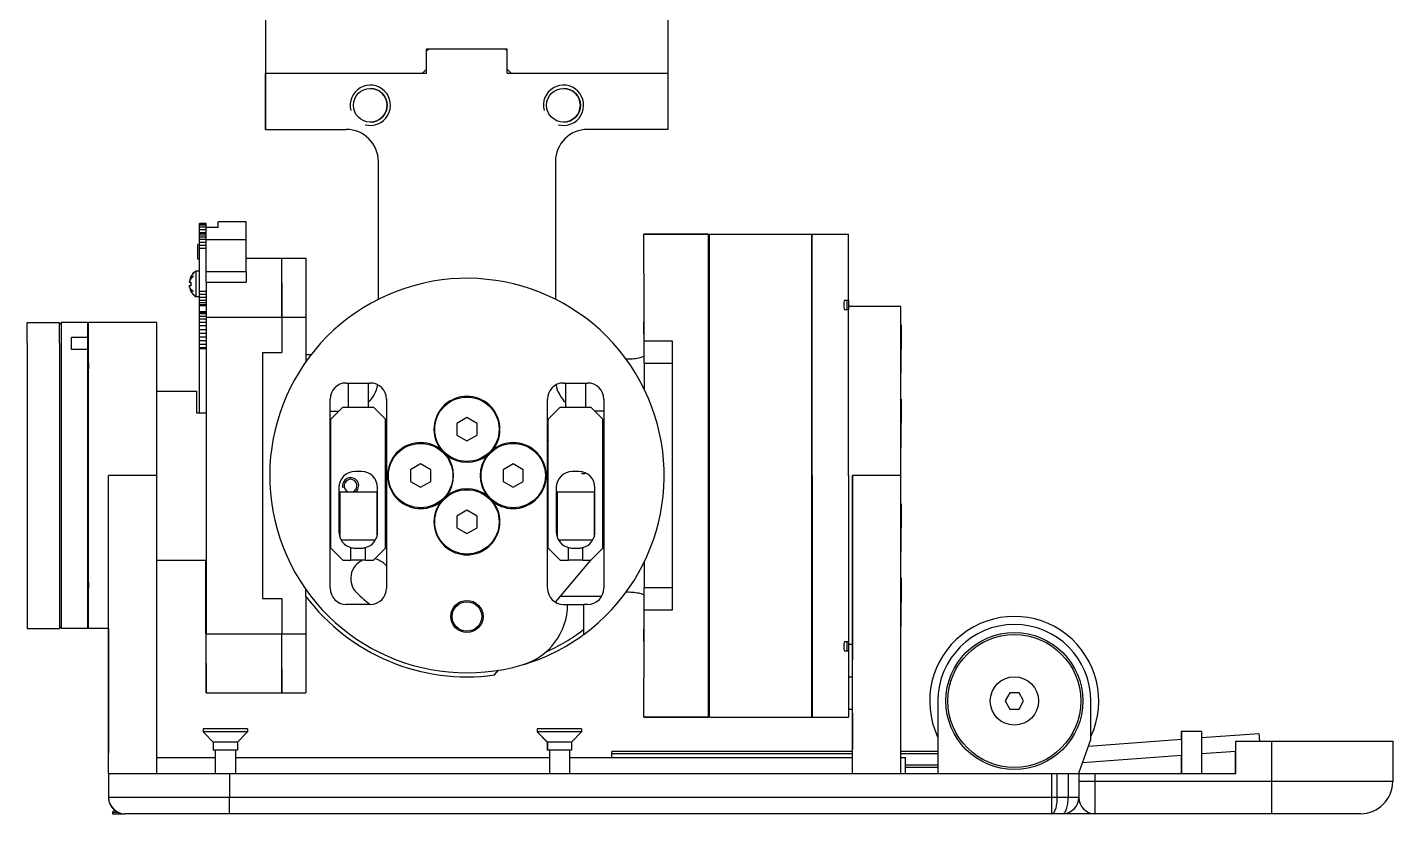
# Model space of a CAD drawing. Header units: millimetres. Extents: x 0 to 594, y 0 to 420.
# Drawn here: x 297.3 to 382.1, y 107.5 to 156.4 of the extents above; entities that cross this region are included whole.
import ezdxf

# ---------------------------------------------------------------- set-up
doc = ezdxf.new("R2010")
doc.units = ezdxf.units.MM
doc.header["$LTSCALE"] = 32.67
doc.layers.get('0').update_dxf_attribs({"linetype": 'CONTINUOUS'})
for name, color, linetype in [('APSF_BLANK_LAYER', 7, 'CONTINUOUS'), ('AXIS', 7, 'CONTINUOUS'), ('COSMETIC', 7, 'CONTINUOUS')]:
    doc.layers.add(name, color=color, linetype=linetype)

msp = doc.modelspace()

# ---------------------------------------------------------------- linework, layer by layer
at = {"color": 7, "linetype": 'CONTINUOUS'}
for p, q in [((312.07, 161.212), (312.07, 153.547)), ((337.07, 153.547), (337.07, 161.212)), ((322.07, 155.047), (327.07, 155.047)), ((322.07, 153.797), (322.07, 155.047)), ((322.07, 154.922), (322.195, 155.047)), ((322.07, 153.547), (322.07, 154.922)), ((326.945, 155.047), (327.07, 154.922)), ((327.07, 153.797), (327.07, 155.047)), ((327.07, 153.547), (327.07, 154.922)), ((312.064, 153.547), (312.064, 150.047)), ((312.07, 153.547), (322.07, 153.547)), ((312.07, 150.047), (312.07, 153.547)), ((321.82, 153.547), (322.07, 153.797)), ((322.065, 153.547), (322.065, 153.797)), ((327.07, 153.797), (327.32, 153.547)), ((327.07, 153.547), (337.07, 153.547)), ((337.07, 150.047), (337.07, 153.547)), ((312.07, 150.047), (317.07, 150.047)), ((337.07, 150.047), (332.07, 150.047)), ((319.064, 148.047), (319.064, 139.482)), ((319.07, 139.485), (319.07, 148.047)), ((330.07, 148.047), (330.07, 139.478)), ((310.867, 144.297), (309.117, 144.297)), ((309.118, 143.958), (309.117, 144.297)), ((310.869, 143.21), (310.867, 144.297)), ((307.967, 143.598), (307.967, 143.603)), ((308.368, 143.615), (307.97, 143.615)), ((307.97, 143.615), (307.97, 143.612)), ((308.368, 143.612), (307.97, 143.612)), ((309.118, 143.958), (308.368, 143.958)), ((308.368, 143.615), (308.368, 143.958)), ((308.369, 143.21), (308.368, 143.615)), ((335.567, 143.547), (339.567, 143.547)), ((335.57, 138.718), (335.567, 143.547)), ((307.967, 142.927), (307.866, 142.9)), ((307.866, 142.002), (307.866, 142.9)), ((307.97, 142.927), (307.868, 142.9)), ((307.868, 141.994), (307.868, 142.9)), ((308.369, 143.21), (310.869, 143.21)), ((308.369, 141.228), (308.369, 143.21)), ((310.869, 141.228), (310.869, 143.21)), ((307.866, 141.994), (307.866, 142.002)), ((307.967, 141.967), (307.866, 141.994)), ((307.97, 141.967), (307.868, 141.994)), ((313.068, 141.762), (313.067, 142.047)), ((313.069, 140.519), (313.067, 142.047)), ((313.068, 141.26), (313.068, 141.762)), ((314.567, 142.047), (314.57, 138.38)), ((307.412, 140.885), (307.418, 140.882)), ((307.414, 140.885), (307.42, 140.882)), ((307.97, 141.247), (307.751, 141.247)), ((307.751, 141.245), (307.751, 141.247)), ((307.753, 139.647), (307.753, 141.247)), ((307.97, 140.847), (307.97, 141.247)), ((308.369, 141.228), (310.869, 141.228)), ((308.369, 140.561), (308.369, 141.228)), ((310.869, 141.228), (310.869, 140.561)), ((313.069, 140.547), (313.068, 141.26)), ((307.321, 140.566), (307.42, 140.556)), ((307.42, 140.338), (307.321, 140.328)), ((307.414, 140.01), (307.412, 140.009)), ((307.418, 140.012), (307.414, 140.01)), ((307.42, 140.012), (307.414, 140.009)), ((307.97, 139.788), (307.97, 140.047)), ((308.368, 139.984), (307.97, 139.984)), ((308.369, 140.561), (310.869, 140.561)), ((308.369, 140.561), (308.369, 139.083)), ((313.069, 139.553), (313.069, 140.519)), ((313.069, 140.519), (313.07, 138.38)), ((346.019, 140.453), (345.989, 140.453)), ((307.751, 139.647), (307.751, 139.649)), ((307.97, 139.647), (307.751, 139.647)), ((307.97, 139.647), (307.97, 139.788)), ((308.368, 139.108), (307.97, 139.108)), ((308.369, 139.083), (308.369, 138.727)), ((313.07, 138.38), (313.069, 139.553)), ((348.171, 139.441), (348.171, 138.859)), ((348.271, 139.441), (348.271, 138.859)), ((307.967, 138.667), (307.967, 138.679)), ((308.369, 138.674), (307.97, 138.674)), ((307.97, 138.674), (307.97, 138.672)), ((308.369, 138.672), (307.97, 138.672)), ((308.369, 138.727), (308.37, 138.38)), ((308.37, 138.38), (314.57, 138.38)), ((308.37, 138.38), (308.37, 118.714)), ((313.07, 138.38), (313.07, 136.191)), ((314.57, 138.38), (314.57, 135.602)), ((335.564, 138.843), (335.564, 138.718)), ((335.564, 138.843), (335.564, 138.093)), ((335.57, 138.093), (335.57, 138.718)), ((339.64, 138.718), (339.57, 138.718)), ((346.021, 138.718), (345.99, 138.718)), ((351.518, 139.047), (348.271, 139.047)), ((351.519, 137.9), (351.518, 139.047)), ((299.267, 137.922), (299.392, 138.047)), ((301.017, 138.047), (299.392, 138.047)), ((299.393, 136.774), (299.392, 138.047)), ((301.018, 137.124), (301.017, 138.047)), ((305.317, 138.047), (301.067, 138.047)), ((301.068, 137.047), (301.067, 138.047)), ((305.319, 134.297), (305.317, 138.047)), ((335.564, 137.468), (335.563, 136.913)), ((335.564, 137.343), (335.564, 138.093)), ((335.57, 136.913), (335.57, 138.093)), ((339.64, 137.468), (339.57, 137.468)), ((346.021, 137.468), (345.99, 137.468)), ((351.519, 137.9), (351.544, 137.9)), ((351.521, 134.825), (351.519, 137.9)), ((351.544, 137.9), (351.544, 136.977)), ((299.392, 119.047), (299.393, 136.774)), ((301.018, 137.124), (300.018, 137.124)), ((300.018, 136.374), (300.018, 137.124)), ((301.018, 136.374), (301.018, 137.124)), ((301.067, 137.047), (301.018, 137.047)), ((301.068, 136.297), (301.068, 137.047)), ((335.563, 136.913), (335.563, 135.98)), ((335.57, 136.913), (337.32, 136.913)), ((335.571, 135.519), (335.57, 136.913)), ((337.32, 136.913), (337.321, 135.519)), ((337.32, 136.913), (337.32, 120.181)), ((351.544, 136.977), (351.544, 136.689)), ((351.544, 136.689), (351.544, 136.4)), ((301.018, 136.374), (300.018, 136.374)), ((301.019, 135.047), (301.018, 136.374)), ((301.069, 135.672), (301.068, 136.297)), ((311.87, 136.191), (313.07, 136.191)), ((311.87, 136.191), (311.87, 120.903)), ((314.893, 136.047), (314.567, 136.047)), ((351.544, 135.823), (351.544, 136.4)), ((351.544, 134.9), (351.544, 135.823)), ((301.067, 135.547), (301.019, 135.547)), ((301.019, 134.393), (301.019, 135.047)), ((301.065, 135.547), (301.065, 135.172)), ((301.069, 133.172), (301.069, 135.672)), ((335.571, 135.519), (337.321, 135.519)), ((335.571, 135.519), (335.571, 133.886)), ((351.521, 134.9), (351.544, 134.9)), ((301.019, 134.292), (301.019, 134.393)), ((301.019, 133.222), (301.019, 134.292)), ((305.32, 128.547), (305.319, 134.297)), ((317.072, 134.297), (318.572, 134.297)), ((317.196, 134.297), (317.196, 132.797)), ((318.446, 134.297), (318.446, 132.797)), ((330.572, 134.297), (332.072, 134.297)), ((330.696, 134.297), (330.696, 132.797)), ((331.946, 134.297), (331.946, 132.797)), ((351.521, 133.547), (351.521, 134.825)), ((301.019, 131.729), (301.019, 133.222)), ((301.069, 133.172), (301.019, 133.172)), ((301.069, 133.047), (301.069, 133.172)), ((305.319, 133.797), (307.767, 133.797)), ((307.767, 133.797), (307.768, 132.448)), ((316.072, 121.547), (316.072, 133.297)), ((319.572, 133.297), (319.572, 121.547)), ((329.572, 121.547), (329.572, 133.297)), ((333.072, 133.297), (333.072, 121.547)), ((351.521, 130.3), (351.521, 133.547)), ((351.521, 133.3), (351.545, 133.3)), ((351.545, 133.3), (351.546, 132.377)), ((301.069, 131.672), (301.069, 133.047)), ((307.768, 132.448), (308.368, 132.448)), ((316.072, 132.547), (316.621, 132.547)), ((316.871, 132.797), (316.121, 132.047)), ((316.871, 132.797), (318.771, 132.797)), ((319.521, 132.047), (318.771, 132.797)), ((330.372, 132.797), (329.622, 132.047)), ((330.372, 132.797), (332.272, 132.797)), ((333.022, 132.047), (332.272, 132.797)), ((333.072, 132.547), (332.522, 132.547)), ((351.546, 132.377), (351.546, 132.088)), ((301.019, 131.297), (301.019, 131.729)), ((301.069, 131.672), (301.019, 131.672)), ((301.07, 128.547), (301.069, 131.672)), ((316.121, 124.047), (316.121, 132.047)), ((319.521, 124.047), (319.521, 132.047)), ((324.572, 132.144), (323.947, 131.783)), ((323.947, 131.783), (323.947, 131.061)), ((325.197, 131.783), (324.572, 132.144)), ((325.197, 131.061), (325.197, 131.783)), ((329.622, 124.047), (329.622, 132.047)), ((333.022, 124.047), (333.022, 132.047)), ((351.546, 132.088), (351.546, 131.8)), ((351.546, 131.222), (351.546, 131.8)), ((301.019, 125.797), (301.019, 131.297)), ((323.947, 131.061), (324.572, 130.7)), ((324.572, 130.7), (325.197, 131.061)), ((351.545, 130.3), (351.546, 131.222)), ((351.521, 130.3), (351.545, 130.3)), ((351.521, 130.225), (351.521, 130.3)), ((351.521, 128.547), (351.521, 130.225)), ((321.697, 129.269), (321.072, 128.908)), ((321.072, 128.908), (321.072, 128.186)), ((322.322, 128.908), (321.697, 129.269)), ((322.322, 128.186), (322.322, 128.908)), ((327.447, 129.269), (326.822, 128.908)), ((326.822, 128.908), (326.822, 128.186)), ((328.072, 128.908), (327.447, 129.269)), ((328.072, 128.186), (328.072, 128.908)), ((301.069, 125.422), (301.07, 128.547)), ((302.317, 119.047), (302.32, 128.547)), ((305.32, 128.547), (302.32, 128.547)), ((302.32, 110.047), (302.32, 128.547)), ((305.32, 110.047), (305.32, 128.547)), ((318.021, 128.797), (317.621, 128.797)), ((321.072, 128.186), (321.697, 127.825)), ((321.697, 127.825), (322.322, 128.186)), ((326.822, 128.186), (327.447, 127.825)), ((327.447, 127.825), (328.072, 128.186)), ((331.522, 128.797), (331.122, 128.797)), ((351.521, 110.047), (351.521, 128.547)), ((316.621, 127.797), (316.621, 125.047)), ((319.021, 125.047), (319.021, 127.797)), ((330.122, 127.797), (330.122, 125.047)), ((332.522, 125.047), (332.522, 127.797)), ((324.572, 126.394), (323.947, 126.033)), ((325.197, 126.033), (324.572, 126.394)), ((351.521, 126.794), (351.545, 126.794)), ((351.545, 126.794), (351.546, 125.872)), ((301.019, 125.203), (301.019, 125.797)), ((323.947, 126.033), (323.947, 125.311)), ((325.197, 125.311), (325.197, 126.033)), ((351.546, 125.872), (351.546, 125.583)), ((351.546, 125.583), (351.546, 125.294)), ((301.069, 125.297), (301.019, 125.297)), ((301.019, 123.979), (301.019, 125.203)), ((301.069, 125.297), (301.069, 125.422)), ((301.069, 124.047), (301.069, 125.297)), ((323.947, 125.311), (324.572, 124.95)), ((324.572, 124.95), (325.197, 125.311)), ((351.545, 123.794), (351.546, 124.717)), ((351.546, 124.717), (351.546, 125.294)), ((301.069, 124.047), (301.019, 124.047)), ((301.019, 123.872), (301.019, 123.979)), ((301.019, 121.597), (301.019, 123.872)), ((301.069, 123.922), (301.069, 124.047)), ((301.069, 121.422), (301.069, 123.922)), ((316.121, 124.047), (316.871, 123.297)), ((317.371, 123.297), (317.371, 124.079)), ((318.271, 123.297), (318.271, 124.079)), ((318.771, 123.297), (319.521, 124.047)), ((329.622, 124.047), (330.372, 123.297)), ((330.872, 123.297), (330.872, 124.079)), ((331.772, 123.297), (331.772, 124.079)), ((332.272, 123.297), (333.022, 124.047)), ((333.022, 124.201), (333.072, 124.261)), ((316.871, 123.297), (317.371, 123.297)), ((318.271, 123.297), (318.771, 123.297)), ((330.073, 120.687), (332.266, 123.301)), ((330.372, 123.297), (330.872, 123.297)), ((331.772, 123.297), (332.272, 123.297)), ((335.571, 123.215), (335.571, 121.575)), ((351.521, 123.794), (351.545, 123.794)), ((308.364, 118.714), (308.364, 122.597)), ((351.521, 122.194), (351.544, 122.194)), ((351.544, 122.194), (351.544, 121.271)), ((301.018, 120.104), (301.019, 121.597)), ((301.067, 121.547), (301.019, 121.547)), ((301.065, 121.922), (301.065, 121.547)), ((301.068, 120.047), (301.069, 121.422)), ((314.57, 121.047), (314.57, 121.492)), ((335.57, 120.181), (335.571, 121.575)), ((337.321, 121.575), (335.571, 121.575)), ((337.321, 121.575), (337.32, 120.181)), ((351.544, 121.271), (351.544, 120.983)), ((311.87, 120.903), (313.07, 120.903)), ((313.07, 120.903), (313.07, 118.714)), ((314.57, 121.047), (314.57, 118.714)), ((318.572, 120.547), (317.072, 120.547)), ((332.931, 121.047), (330.375, 121.047)), ((330.572, 120.547), (331.821, 120.547)), ((332.072, 120.547), (331.822, 120.547)), ((331.822, 118.673), (331.822, 120.547)), ((335.563, 121.114), (335.563, 121.085)), ((335.563, 121.085), (335.564, 119.626)), ((351.544, 120.983), (351.544, 120.694)), ((351.544, 120.117), (351.544, 120.694)), ((301.017, 119.047), (301.018, 119.997)), ((301.018, 119.997), (301.018, 120.104)), ((301.067, 120.047), (301.018, 120.047)), ((301.067, 119.047), (301.068, 120.047)), ((335.564, 119.751), (335.564, 119.001)), ((337.32, 120.181), (335.57, 120.181)), ((335.57, 118.376), (335.57, 120.181)), ((339.64, 119.626), (339.57, 119.626)), ((346.021, 119.626), (345.99, 119.626)), ((351.544, 119.194), (351.544, 120.117)), ((299.267, 119.172), (299.392, 119.047)), ((301.017, 119.047), (299.392, 119.047)), ((302.317, 119.047), (301.067, 119.047)), ((302.314, 119.047), (302.314, 111.297)), ((335.564, 118.251), (335.564, 119.001)), ((351.521, 119.194), (351.544, 119.194)), ((308.364, 118.714), (308.367, 115.047)), ((308.367, 115.047), (308.37, 118.714)), ((308.37, 118.714), (314.57, 118.714)), ((313.069, 116.547), (313.07, 118.714)), ((314.57, 118.714), (314.567, 115.047)), ((335.564, 118.376), (335.564, 118.251)), ((335.567, 113.547), (335.57, 118.376)), ((339.64, 118.376), (339.57, 118.376)), ((346.021, 118.376), (345.99, 118.376)), ((348.171, 118.235), (348.171, 117.653)), ((348.271, 118.235), (348.271, 117.653)), ((313.069, 116.547), (313.067, 115.047)), ((313.068, 115.834), (313.069, 116.575)), ((326.278, 116.164), (326.529, 116.463)), ((346.019, 116.641), (345.989, 116.641)), ((313.067, 115.047), (313.068, 115.332)), ((313.068, 115.332), (313.068, 115.834)), ((345.989, 116.047), (346.018, 116.047)), ((348.27, 116.047), (348.52, 116.047)), ((353.822, 114.547), (353.822, 110.047)), ((358.283, 115.047), (357.995, 114.547)), ((357.995, 114.547), (358.283, 114.047)), ((358.861, 115.047), (358.283, 115.047)), ((359.149, 114.547), (358.861, 115.047)), ((358.861, 114.047), (359.149, 114.547)), ((363.322, 112.152), (363.322, 114.547)), ((345.988, 114.047), (346.018, 114.047)), ((348.269, 114.047), (348.519, 114.047)), ((358.283, 114.047), (358.861, 114.047)), ((310.945, 112.822), (308.19, 112.822)), ((308.19, 112.822), (308.19, 112.622)), ((308.195, 112.822), (308.195, 112.622)), ((310.945, 112.822), (310.945, 112.622)), ((331.693, 112.822), (328.94, 112.822)), ((328.94, 112.822), (328.94, 112.622)), ((328.943, 112.822), (328.943, 112.622)), ((331.693, 112.822), (331.693, 112.622)), ((335.567, 113.547), (339.567, 113.547)), ((310.945, 112.622), (308.19, 112.622)), ((308.815, 111.997), (308.19, 112.622)), ((308.82, 111.997), (308.195, 112.622)), ((310.32, 111.997), (308.815, 111.997)), ((308.815, 111.997), (308.815, 111.497)), ((308.82, 111.997), (308.82, 111.497)), ((310.945, 112.622), (310.32, 111.997)), ((310.32, 111.997), (310.32, 111.497)), ((331.693, 112.622), (328.94, 112.622)), ((329.565, 111.997), (328.94, 112.622)), ((329.568, 111.997), (328.943, 112.622)), ((331.068, 111.997), (329.565, 111.997)), ((329.565, 111.997), (329.565, 111.497)), ((329.568, 111.997), (329.568, 111.497)), ((331.693, 112.622), (331.068, 111.997)), ((331.068, 111.997), (331.068, 111.497)), ((362.587, 110.132), (363.322, 112.152)), ((363.174, 111.745), (368.946, 112.176)), ((370.196, 112.647), (368.94, 112.647)), ((368.94, 112.647), (368.94, 112.175)), ((368.946, 112.647), (368.946, 110.047)), ((370.196, 112.647), (370.196, 110.047)), ((370.196, 112.269), (373.761, 112.535)), ((372.322, 112.047), (382.07, 112.047)), ((372.322, 110.047), (372.322, 112.047)), ((373.761, 112.535), (373.798, 112.047)), ((374.572, 109.547), (374.572, 112.047)), ((382.07, 112.047), (382.07, 109.547)), ((302.316, 111.047), (302.316, 111.297)), ((310.32, 111.497), (308.815, 111.497)), ((308.94, 111.497), (308.94, 111.047)), ((308.945, 111.497), (308.945, 110.047)), ((310.195, 111.497), (310.195, 110.047)), ((331.068, 111.497), (329.565, 111.497)), ((329.69, 111.497), (329.69, 111.047)), ((329.693, 111.497), (329.693, 110.047)), ((330.943, 111.497), (330.943, 110.047)), ((348.517, 111.409), (333.566, 111.409)), ((333.566, 111.267), (333.566, 111.409)), ((348.519, 111.267), (333.566, 111.267)), ((333.566, 111.047), (333.566, 111.267)), ((348.516, 111.547), (348.517, 111.547)), ((348.516, 111.409), (348.516, 111.547)), ((348.517, 111.297), (348.517, 111.547)), ((348.517, 111.047), (348.517, 111.297)), ((353.822, 111.267), (351.519, 111.267)), ((353.822, 111.409), (351.521, 111.409)), ((362.802, 110.724), (368.946, 111.183)), ((368.94, 111.183), (368.94, 110.047)), ((370.196, 111.276), (372.322, 111.435)), ((372.315, 110.047), (372.315, 111.435)), ((305.32, 111.047), (308.945, 111.047)), ((310.195, 111.047), (329.693, 111.047)), ((330.943, 111.047), (348.519, 111.047)), ((351.521, 111.047), (351.819, 111.047)), ((351.819, 110.047), (351.819, 111.047)), ((353.822, 110.562), (351.819, 110.562)), ((353.822, 110.419), (351.819, 110.419)), ((302.32, 110.047), (372.322, 110.047)), ((302.32, 110.047), (302.32, 108.547)), ((309.822, 110.047), (309.822, 108.547)), ((360.896, 108.547), (360.896, 110.047)), ((361.238, 108.547), (361.238, 110.047)), ((361.914, 110.047), (361.914, 108.547)), ((362.572, 110.047), (362.572, 108.547)), ((382.07, 109.547), (362.572, 109.547)), ((363.572, 109.547), (363.571, 107.547)), ((363.572, 110.047), (363.572, 109.547)), ((374.571, 107.547), (374.572, 109.547)), ((362.572, 108.547), (302.32, 108.547)), ((302.685, 107.766), (302.566, 107.647)), ((302.689, 107.766), (302.57, 107.647)), ((309.822, 107.547), (309.822, 108.547)), ((360.895, 107.547), (360.896, 108.547)), ((302.566, 107.647), (302.902, 107.647)), ((302.566, 107.647), (302.566, 107.547)), ((302.566, 107.547), (303.319, 107.547)), ((302.57, 107.647), (302.57, 107.547)), ((363.571, 107.547), (303.32, 107.547)), ((380.07, 107.547), (363.571, 107.547))]:
    msp.add_line(p, q, dxfattribs=at)
at = {"color": 6, "linetype": 'CONTINUOUS'}
for p, q in [((308.367, 144.206), (307.969, 144.206)), ((307.969, 144.181), (307.969, 144.206)), ((308.367, 144.181), (307.969, 144.181)), ((307.969, 144.107), (307.969, 144.181)), ((308.367, 144.181), (308.367, 144.206)), ((308.367, 144.107), (308.367, 144.181)), ((308.367, 144.107), (307.969, 144.107)), ((307.969, 143.983), (307.969, 144.107)), ((308.368, 143.983), (307.969, 143.983)), ((307.97, 143.615), (307.969, 143.983)), ((308.368, 143.811), (307.97, 143.811)), ((307.97, 143.358), (307.97, 143.612)), ((308.368, 143.575), (307.97, 143.575)), ((308.368, 143.482), (307.97, 143.482)), ((308.368, 143.358), (307.97, 143.358)), ((307.97, 143.205), (307.97, 143.358)), ((308.368, 143.958), (308.367, 144.107)), ((307.967, 142.927), (307.968, 142.947)), ((308.368, 143.205), (307.97, 143.205)), ((307.97, 142.843), (307.97, 143.205)), ((308.368, 143.032), (307.97, 143.032)), ((307.97, 142.927), (307.97, 142.947)), ((308.368, 142.843), (307.97, 142.843)), ((307.97, 142.647), (307.97, 142.843)), ((308.368, 142.647), (307.97, 142.647)), ((307.97, 139.984), (307.97, 142.647)), ((307.968, 141.947), (307.967, 141.967)), ((307.97, 141.947), (307.97, 141.967)), ((307.97, 139.788), (307.97, 139.984)), ((308.368, 139.788), (307.97, 139.788)), ((307.97, 139.426), (307.97, 139.788)), ((308.368, 139.6), (307.97, 139.6)), ((308.368, 139.426), (307.97, 139.426)), ((307.97, 139.108), (307.97, 139.426)), ((308.368, 139.274), (307.97, 139.274)), ((308.368, 139.149), (307.97, 139.149)), ((307.97, 139.083), (307.97, 139.108)), ((308.368, 139.083), (307.97, 139.083)), ((307.97, 138.674), (307.97, 139.083)), ((308.369, 138.727), (307.97, 138.727)), ((307.97, 138.59), (307.97, 138.672)), ((308.369, 138.59), (307.97, 138.59)), ((307.971, 138.257), (307.97, 138.59)), ((308.369, 138.437), (307.971, 138.437)), ((308.369, 138.257), (307.971, 138.257)), ((307.971, 137.838), (307.971, 138.257)), ((308.369, 138.056), (307.971, 138.056)), ((308.369, 137.838), (307.971, 137.838)), ((307.971, 137.608), (307.971, 137.838)), ((308.369, 137.608), (307.971, 137.608)), ((307.971, 137.373), (307.971, 137.608)), ((308.369, 137.373), (307.971, 137.373)), ((307.971, 136.908), (307.971, 137.373)), ((308.369, 137.137), (307.971, 137.137)), ((308.369, 136.908), (307.971, 136.908)), ((307.971, 136.69), (307.971, 136.908)), ((308.369, 136.69), (307.971, 136.69)), ((307.971, 136.409), (307.971, 136.69)), ((307.97, 132.448), (307.971, 136.409)), ((308.369, 136.488), (307.971, 136.488)), ((308.369, 136.409), (307.971, 136.409)), ((307.968, 132.448), (307.969, 132.564)), ((307.969, 132.564), (307.969, 132.584))]:
    msp.add_line(p, q, dxfattribs=at)
at = {"color": 7, "linetype": 'CONTINUOUS'}
for centre, radius in [((324.572, 131.422), 2), ((321.697, 128.547), 2), ((327.447, 128.547), 2), ((324.572, 125.672), 2), ((324.571, 119.797), 0.916), ((358.572, 114.547), 4.25), ((358.572, 114.547), 4.125), ((358.572, 114.547), 1.5)]:
    msp.add_circle(centre, radius, dxfattribs=at)
at = {"color": 2, "linetype": 'CONTINUOUS'}
for centre, radius, start, end in [((318.57, 151.547), 1.25, 255, 195), ((330.57, 151.547), 1.25, 255, 195), ((317.348, 127.915), 0.5, 312.57722, 195), ((331.793, 129.179), 0.5, 255, 287.11264)]:
    msp.add_arc(centre, radius, start, end, dxfattribs=at)
at = {"color": 7, "linetype": 'CONTINUOUS'}
for centre, radius, start, end in [((317.07, 148.047), 2, 0, 90), ((332.07, 148.047), 2, 90, 180), ((308.254, 140.447), 0.943, 152.51771, 172.78606), ((308.254, 140.447), 0.943, 152.51634, 172.78561), ((308.257, 140.447), 0.943, 152.51771, 172.78606), ((308.256, 140.447), 0.943, 152.51634, 172.78561), ((308.244, 140.447), 0.94, 121.63663, 152.24819), ((308.246, 140.447), 0.94, 121.63663, 152.24819), ((324.572, 128.547), 12.25, 306.28746, 286.2602), ((308.254, 140.447), 0.943, 187.21394, 207.48229), ((308.254, 140.447), 0.943, 187.21439, 207.48366), ((308.257, 140.447), 0.943, 187.21394, 207.48229), ((308.256, 140.447), 0.943, 187.21439, 207.48366), ((308.419, 140.447), 1.007, 173.79677, 186.20323), ((308.419, 140.447), 1.007, 173.7954, 186.2046), ((308.244, 140.447), 0.94, 207.75181, 238.36337), ((308.421, 140.447), 1.007, 173.7954, 186.2046), ((308.246, 140.447), 0.94, 207.75181, 238.36337), ((308.421, 140.447), 1.007, 173.79677, 186.20323), ((317.072, 133.297), 1, 90, 180), ((317.07, 134.547), 2, 313.7884, 349.46263), ((318.572, 133.297), 1, 0, 90), ((330.572, 133.297), 1, 90, 180), ((332.07, 134.547), 2, 190.57533, 226.26333), ((332.072, 133.297), 1, 0, 90), ((317.621, 127.797), 1, 90, 180), ((318.021, 127.797), 1, 0, 90), ((331.122, 127.797), 1, 90, 180), ((331.522, 127.797), 1, 0, 90), ((317.621, 125.047), 1, 180, 255.52249), ((318.021, 125.047), 1, 284.47751, 360), ((331.122, 125.047), 1, 180, 255.52249), ((331.522, 125.047), 1, 284.47751, 360), ((317.072, 121.547), 1, 180, 270), ((318.572, 121.547), 1, 270, 360), ((330.572, 121.547), 1, 180, 270), ((332.072, 121.547), 1, 270, 360), ((324.57, 128.547), 12.5, 216.8699, 277.85022), ((326.905, 120.547), 3.917, 286.2602, 360), ((358.564, 114.547), 5.25, 335.19379, 205.0015), ((324.571, 128.547), 12, 294.15546, 307.1689), ((358.572, 114.547), 4.75, 0, 180), ((324.571, 128.547), 12.25, 286.26117, 306.2924), ((362.822, 110.047), 0.25, 160, 180), ((380.07, 109.547), 2, 270, 360), ((303.315, 108.547), 1, 180, 222.97938), ((303.32, 108.547), 1, 180, 270), ((303.32, 108.547), 1, 222.95725, 224.3821), ((361.572, 108.547), 1, 270, 359.99878), ((363.571, 108.547), 1, 180, 270)]:
    msp.add_arc(centre, radius, start, end, dxfattribs=at)
for points, knots in [([(335.567, 135.98), (335.567, 135.967), (335.534, 135.937), (335.469, 135.907), (335.361, 135.87), (335.157, 135.821), (334.844, 135.778), (334.578, 135.773), (334.436, 135.778)], [0, 0, 0, 0, 0.032988, 0.097138, 0.193604, 0.319204, 0.637444, 1, 1, 1, 1]), ([(334.43, 121.316), (334.572, 121.321), (334.84, 121.316), (335.154, 121.273), (335.36, 121.224), (335.468, 121.187), (335.534, 121.157), (335.567, 121.127), (335.567, 121.114)], [0, 0, 0, 0, 0.362123, 0.680489, 0.80621, 0.902794, 0.96702, 1, 1, 1, 1]), ([(360.895, 107.547), (360.946, 107.547), (361.026, 107.609), (361.092, 107.721), (361.165, 107.901), (361.222, 108.18), (361.238, 108.419), (361.238, 108.547)], [0, 0, 0, 0, 0.13621, 0.234848, 0.355983, 0.655147, 1, 1, 1, 1]), ([(361.572, 107.547), (361.622, 107.547), (361.702, 107.609), (361.768, 107.721), (361.841, 107.901), (361.898, 108.18), (361.914, 108.419), (361.914, 108.547)], [0, 0, 0, 0, 0.13622, 0.234866, 0.356004, 0.655162, 1, 1, 1, 1])]:
    msp.add_open_spline(points, degree=3, knots=knots, dxfattribs=at)
at = {"layer": 'APSF_BLANK_LAYER', "color": 7, "linetype": 'CONTINUOUS'}
for start, end in [(172.28819, 179.74679), (352.47245, 7.52755), (180.25321, 187.71181)]:
    msp.add_arc((324.57, 128.547), 5.05, start, end, dxfattribs=at)
at = {"layer": 'AXIS', "color": 7, "linetype": 'CONTINUOUS'}
for p, q in [((339.567, 143.547), (335.567, 143.547)), ((339.569, 141.047), (339.567, 143.547)), ((339.637, 143.547), (345.987, 143.547)), ((339.639, 141.047), (339.637, 143.547)), ((345.987, 143.483), (345.987, 143.547)), ((345.989, 140.517), (345.987, 143.483)), ((346.018, 143.547), (348.268, 143.547)), ((346.018, 143.532), (346.018, 143.547)), ((346.021, 140.453), (346.018, 143.532)), ((348.271, 139.797), (348.268, 143.547)), ((310.867, 142.047), (314.567, 142.047)), ((339.569, 141.047), (339.637, 141.047)), ((339.57, 138.093), (339.569, 141.047)), ((339.64, 138.893), (339.639, 141.047)), ((345.989, 140.453), (345.989, 140.517)), ((345.989, 140.453), (346.019, 140.453)), ((345.99, 138.093), (345.989, 140.453)), ((346.021, 138.093), (346.021, 140.453)), ((348.021, 139.441), (348.271, 139.441)), ((348.271, 139.441), (348.271, 139.797)), ((335.564, 138.718), (335.564, 138.093)), ((339.64, 138.093), (339.64, 138.893)), ((348.021, 138.859), (348.271, 138.859)), ((348.518, 139.047), (348.271, 139.047)), ((348.272, 136.593), (348.271, 138.859)), ((297.267, 138.047), (299.267, 138.047)), ((297.268, 136.774), (297.267, 138.047)), ((299.267, 137.922), (299.267, 138.047)), ((299.268, 137.639), (299.267, 137.922)), ((299.268, 137.368), (299.268, 137.639)), ((335.564, 138.093), (335.564, 137.468)), ((339.57, 137.468), (339.57, 138.093)), ((339.57, 119.626), (339.57, 137.468)), ((339.64, 137.293), (339.64, 138.093)), ((345.99, 137.293), (345.99, 138.093)), ((346.022, 137.364), (346.021, 138.093)), ((297.268, 136.774), (297.267, 119.047)), ((299.268, 136.774), (299.268, 137.368)), ((299.268, 136.774), (299.269, 135.792)), ((339.64, 119.801), (339.64, 137.293)), ((345.991, 128.547), (345.99, 137.293)), ((346.022, 128.547), (346.022, 137.364)), ((348.272, 128.547), (348.272, 136.593)), ((299.269, 135.792), (299.269, 135.692)), ((299.269, 135.692), (299.269, 134.797)), ((301.017, 135.047), (301.067, 135.047)), ((299.269, 134.797), (299.269, 134.675)), ((299.269, 134.675), (299.269, 134.292)), ((299.269, 134.292), (299.269, 133.794)), ((299.269, 133.794), (299.269, 133.764)), ((299.269, 133.764), (299.269, 132.583)), ((305.319, 133.797), (307.767, 133.797)), ((299.269, 132.583), (299.27, 130.872)), ((299.27, 130.872), (299.27, 129.714)), ((323.321, 129.798), (322.947, 130.171)), ((325.822, 129.798), (326.196, 130.171)), ((299.27, 129.714), (299.27, 129.708)), ((299.27, 129.708), (299.27, 128.342)), ((299.27, 128.342), (299.269, 125.472)), ((345.99, 119.801), (345.991, 128.547)), ((346.022, 128.547), (346.022, 119.801)), ((348.272, 128.547), (348.272, 120.501)), ((348.521, 128.547), (348.518, 118.047)), ((351.521, 128.547), (348.521, 128.547)), ((348.521, 110.047), (348.521, 128.547)), ((316.671, 127.547), (318.971, 127.547)), ((316.671, 127.547), (316.671, 124.74)), ((318.971, 127.547), (318.971, 124.737)), ((322.947, 126.923), (323.321, 127.296)), ((325.822, 127.296), (326.196, 126.923)), ((330.171, 127.547), (332.471, 127.547)), ((330.171, 127.547), (330.171, 124.74)), ((332.471, 127.547), (332.471, 124.737)), ((299.269, 125.472), (299.269, 125.072)), ((299.269, 125.072), (299.269, 124.877)), ((299.269, 124.877), (299.269, 124.377)), ((299.269, 124.377), (299.269, 123.872)), ((299.269, 123.872), (299.269, 123.122)), ((316.758, 124.547), (318.885, 124.547)), ((317.621, 124.047), (318.021, 124.047)), ((330.258, 124.547), (332.385, 124.547)), ((331.121, 124.047), (331.521, 124.047)), ((299.269, 123.122), (299.269, 122.139)), ((305.32, 123.297), (308.367, 123.297)), ((308.365, 122.597), (308.365, 123.297)), ((318.271, 123.297), (317.371, 123.297)), ((331.771, 123.297), (330.872, 123.297)), ((299.269, 122.139), (299.268, 120.428)), ((301.017, 122.047), (301.067, 122.047)), ((299.268, 120.428), (299.267, 119.247)), ((348.272, 120.501), (348.271, 118.235)), ((335.564, 119.626), (335.564, 119.001)), ((339.57, 119.001), (339.57, 119.626)), ((339.64, 118.201), (339.64, 119.801)), ((345.99, 118.201), (345.99, 119.801)), ((346.022, 119.801), (346.021, 119.001)), ((297.267, 119.047), (299.267, 119.047)), ((299.267, 119.247), (299.267, 119.119)), ((299.267, 119.119), (299.267, 119.047)), ((335.564, 119.001), (335.564, 118.376)), ((339.57, 118.251), (339.57, 119.001)), ((346.021, 119.001), (346.021, 118.201)), ((339.569, 116.047), (339.57, 118.251)), ((339.639, 116.047), (339.64, 118.201)), ((345.989, 116.641), (345.99, 118.201)), ((346.021, 118.201), (346.021, 116.641)), ((348.021, 118.235), (348.271, 118.235)), ((348.518, 118.047), (348.271, 118.047)), ((348.515, 118.047), (348.515, 117.111)), ((348.021, 117.653), (348.271, 117.653)), ((348.271, 117.653), (348.271, 117.297)), ((348.271, 117.297), (348.271, 116.097)), ((345.989, 116.641), (346.019, 116.641)), ((345.989, 116.047), (345.989, 116.641)), ((346.016, 116.097), (346.016, 116.516)), ((346.021, 116.641), (346.02, 116.028)), ((339.567, 113.547), (339.569, 116.047)), ((339.569, 116.047), (339.637, 116.047)), ((339.637, 113.547), (339.639, 116.047)), ((345.989, 115.047), (345.989, 116.047)), ((346.02, 116.028), (346.02, 115.047)), ((348.271, 116.097), (348.269, 113.997)), ((308.367, 115.047), (314.567, 115.047)), ((345.988, 113.997), (345.989, 115.047)), ((346.02, 115.047), (346.019, 113.997)), ((345.987, 113.611), (345.988, 113.997)), ((346.019, 113.997), (346.018, 113.562)), ((348.269, 113.997), (348.268, 113.547)), ((348.515, 113.797), (348.515, 111.547)), ((339.567, 113.547), (335.567, 113.547)), ((339.637, 113.547), (345.987, 113.547)), ((345.987, 113.547), (345.987, 113.611)), ((346.018, 113.562), (346.018, 113.547)), ((346.018, 113.547), (348.268, 113.547))]:
    msp.add_line(p, q, dxfattribs=at)
for centre, radius in [((318.57, 151.547), 1.05), ((330.57, 151.547), 1.05), ((324.572, 119.797), 1)]:
    msp.add_circle(centre, radius, dxfattribs=at)
for centre, radius, start, end in [((318.565, 151.547), 1.05, 270.31426, 89.68574), ((330.565, 151.547), 1.05, 270.31426, 89.68574), ((324.57, 128.547), 8.375, 136.5881, 137.03903), ((324.57, 128.547), 8.375, 42.92756, 43.41333), ((324.572, 131.422), 2.05, 322.39867, 217.60133), ((324.57, 128.547), 5.5, 155.82013, 157.05911), ((321.697, 128.547), 2.05, 52.39867, 307.60133), ((327.447, 128.547), 2.05, 232.39867, 127.60133), ((324.57, 128.547), 5.5, 22.88861, 24.12405), ((321.697, 128.547), 2.05, 322.39867, 37.60133), ((324.572, 131.422), 2.05, 232.39867, 307.60133), ((327.447, 128.547), 2.05, 142.39867, 217.60133), ((317.348, 127.915), 0.4, 292.20198, 247.79802), ((324.572, 125.672), 2.05, 52.39867, 127.60133), ((324.57, 128.547), 5.5, 202.94089, 204.17987), ((324.572, 125.672), 2.05, 142.39867, 37.60133), ((324.57, 128.547), 5.5, 335.87595, 337.11139), ((317.621, 125.047), 1, 255.52782, 269.99708), ((318.021, 125.047), 1, 269.99708, 284.48099), ((331.121, 125.047), 1, 255.52782, 269.99708), ((331.521, 125.047), 1, 269.99708, 284.48099), ((318.603, 122.148), 1.25, 112.09157, 227), ((318.603, 122.148), 1.25, 47, 78.84168), ((324.57, 128.547), 7.5, 227, 228.14058), ((324.57, 128.547), 10, 227, 233.14268)]:
    msp.add_arc(centre, radius, start, end, dxfattribs=at)
for points, knots in [([(348.021, 139.441), (347.989, 139.349), (347.953, 139.151), (347.99, 138.953), (348.021, 138.859)], [0, 0, 0, 0, 0.493314, 1, 1, 1, 1]), ([(348.021, 118.235), (347.99, 118.141), (347.953, 117.943), (347.989, 117.745), (348.021, 117.653)], [0, 0, 0, 0, 0.506688, 1, 1, 1, 1])]:
    msp.add_open_spline(points, degree=3, knots=knots, dxfattribs=at)
at = {"layer": 'COSMETIC', "color": 7, "linetype": 'CONTINUOUS'}
for p, q in [((307.319, 140.566), (307.319, 140.566)), ((307.319, 140.328), (307.319, 140.328))]:
    msp.add_line(p, q, dxfattribs=at)
for points in [[(307.589, 140.922), (307.581, 140.916), (307.569, 140.907), (307.555, 140.896), (307.547, 140.89), (307.541, 140.885), (307.535, 140.88), (307.53, 140.877), (307.527, 140.875), (307.526, 140.873), (307.524, 140.872), (307.522, 140.87), (307.52, 140.868), (307.517, 140.865), (307.512, 140.861), (307.505, 140.854), (307.496, 140.846), (307.487, 140.837), (307.48, 140.831), (307.475, 140.826), (307.472, 140.823), (307.47, 140.821), (307.468, 140.819), (307.467, 140.819), (307.466, 140.818), (307.465, 140.817), (307.463, 140.814), (307.459, 140.81), (307.455, 140.804), (307.45, 140.798), (307.444, 140.791), (307.437, 140.783), (307.431, 140.776), (307.427, 140.771), (307.424, 140.768), (307.421, 140.765), (307.419, 140.763), (307.418, 140.761), (307.417, 140.76), (307.417, 140.759), (307.416, 140.759), (307.416, 140.758), (307.414, 140.756), (307.413, 140.754), (307.411, 140.751), (307.408, 140.747), (307.405, 140.742), (307.4, 140.735), (307.395, 140.727), (307.39, 140.719), (307.386, 140.714), (307.383, 140.708), (307.38, 140.704), (307.378, 140.701), (307.377, 140.7), (307.376, 140.699), (307.376, 140.698), (307.375, 140.696), (307.374, 140.693), (307.372, 140.689), (307.369, 140.684), (307.365, 140.676), (307.36, 140.666), (307.355, 140.655), (307.351, 140.647), (307.348, 140.642), (307.346, 140.638), (307.345, 140.635), (307.344, 140.634), (307.344, 140.632), (307.343, 140.631), (307.343, 140.63), (307.342, 140.627), (307.34, 140.622), (307.338, 140.616), (307.336, 140.61), (307.333, 140.601), (307.328, 140.587), (307.324, 140.574), (307.321, 140.566)], [(307.589, 139.972), (307.581, 139.978), (307.569, 139.987), (307.555, 139.998), (307.547, 140.004), (307.541, 140.009), (307.535, 140.014), (307.53, 140.017), (307.527, 140.019), (307.526, 140.021), (307.524, 140.022), (307.522, 140.023), (307.52, 140.026), (307.517, 140.029), (307.512, 140.033), (307.505, 140.04), (307.496, 140.048), (307.487, 140.057), (307.48, 140.063), (307.475, 140.068), (307.472, 140.071), (307.47, 140.073), (307.468, 140.074), (307.467, 140.075), (307.466, 140.076), (307.465, 140.077), (307.463, 140.08), (307.459, 140.084), (307.455, 140.09), (307.45, 140.096), (307.444, 140.103), (307.437, 140.11), (307.431, 140.118), (307.427, 140.123), (307.424, 140.126), (307.421, 140.129), (307.419, 140.131), (307.418, 140.133), (307.417, 140.134), (307.417, 140.135), (307.416, 140.135), (307.416, 140.136), (307.414, 140.138), (307.413, 140.14), (307.411, 140.143), (307.408, 140.147), (307.405, 140.152), (307.4, 140.159), (307.395, 140.167), (307.39, 140.175), (307.386, 140.18), (307.383, 140.186), (307.38, 140.19), (307.378, 140.193), (307.377, 140.194), (307.376, 140.195), (307.376, 140.196), (307.375, 140.198), (307.374, 140.201), (307.372, 140.205), (307.369, 140.21), (307.365, 140.218), (307.36, 140.228), (307.355, 140.239), (307.351, 140.247), (307.348, 140.252), (307.346, 140.256), (307.345, 140.259), (307.344, 140.26), (307.344, 140.261), (307.343, 140.263), (307.343, 140.264), (307.342, 140.267), (307.34, 140.272), (307.338, 140.278), (307.336, 140.284), (307.333, 140.293), (307.328, 140.307), (307.324, 140.32), (307.321, 140.328)]]:
    msp.add_open_spline(points, degree=3, knots=[0, 0, 0, 0, 0.0625, 0.09375, 0.109375, 0.125, 0.140625, 0.15625, 0.160156, 0.164062, 0.167969, 0.171875, 0.179688, 0.1875, 0.203125, 0.21875, 0.25, 0.28125, 0.296875, 0.3125, 0.320312, 0.328125, 0.332031, 0.333984, 0.335938, 0.339844, 0.34375, 0.359375, 0.375, 0.390625, 0.40625, 0.4375, 0.453125, 0.46875, 0.476562, 0.484375, 0.492188, 0.496094, 0.498047, 0.5, 0.501953, 0.503906, 0.507812, 0.515625, 0.523438, 0.53125, 0.546875, 0.5625, 0.59375, 0.609375, 0.625, 0.640625, 0.65625, 0.660156, 0.664062, 0.666016, 0.667969, 0.671875, 0.679688, 0.6875, 0.703125, 0.71875, 0.75, 0.78125, 0.796875, 0.8125, 0.820312, 0.828125, 0.832031, 0.833984, 0.835938, 0.839844, 0.84375, 0.859375, 0.875, 0.890625, 0.90625, 0.9375, 1, 1, 1, 1], dxfattribs=at)

doc.saveas('drawing.dxf')
